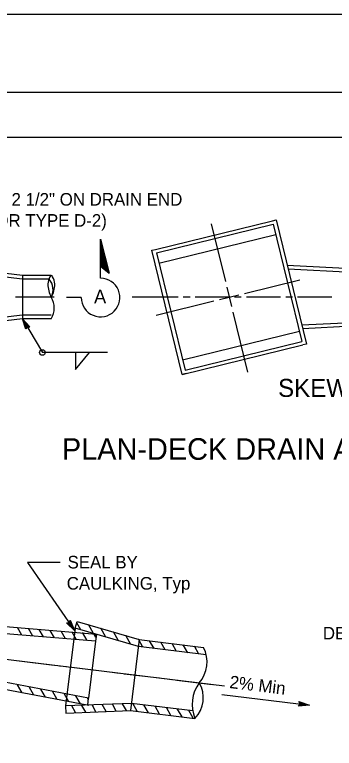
# Model space of a CAD drawing. Extents: x -894 to 866, y -472 to 714.
# Drawn here: x -541.9 to -364.4, y 306.3 to 713.6 of the extents above; entities that cross this region are included whole.
import ezdxf

# ---------------------------------------------------------------- set-up
doc = ezdxf.new("R2010")
doc.units = 0
for name, color, linetype in [('22 Misc Cnst Det', 7, 'Continuous'), ('56 Stage 3 Anno', 7, 'Continuous'), ('57 Undefined', 7, 'Continuous'), ('59 Sndwall Anno', 7, 'Continuous'), ('60 Nongeo Data', 7, 'Continuous'), ('border_PLOTTING-ELEMENTS', 7, 'Continuous'), ('border_rw_22x34_Cut_Lines', 7, 'Continuous'), ('border_SHEET', 7, 'Continuous')]:
    doc.layers.add(name, color=color, linetype=linetype)

msp = doc.modelspace()

# ---------------------------------------------------------------- linework, layer by layer
at = {"layer": '22 Misc Cnst Det'}
for p, q in [((-494.19, 588.98), (-489.35, 570.04)), ((-494.19, 567.28), (-494.19, 588.98)), ((-494.19, 587.43), (-489.85, 570.44)), ((-494.19, 585.87), (-490.35, 570.85)), ((-494.19, 584.31), (-490.86, 571.25)), ((-494.19, 582.75), (-491.36, 571.66)), ((-494.19, 581.19), (-491.86, 572.06)), ((-494.19, 579.63), (-492.36, 572.47)), ((-494.19, 578.08), (-492.86, 572.87)), ((-494.19, 576.52), (-493.36, 573.28)), ((-494.19, 574.96), (-493.86, 573.69)), ((-494.19, 573.95), (-489.35, 570.04)), ((-504.9, 556.56), (-513.05, 556.56))]:
    msp.add_line(p, q, dxfattribs=at)
msp.add_arc((-494.19, 556.56), 10.72, 179.9995, 90, dxfattribs=at)
at = {"layer": '56 Stage 3 Anno'}
for p, q in [((-432.73, 597.36), (-424.89, 565.37)), ((-414.33, 558.79), (-383.47, 566.35)), ((-424.12, 562.24), (-421.51, 551.59)), ((-463.35, 546.78), (-431.24, 554.65)), ((-428.1, 555.42), (-417.46, 558.03)), ((-420.74, 548.45), (-412.56, 515.06)), ((-537.54, 544.72), (-526.51, 526.01)), ((-490.26, 526.01), (-526.51, 526.01)), ((-508.03, 526.01), (-508.03, 516.54)), ((-508.03, 516.54), (-500.27, 526.01)), ((-516.57, 409.35), (-534.83, 409.35)), ((-534.83, 409.35), (-508.68, 371.7)), ((-513.19, 375.87), (-511.64, 375.97)), ((-508.68, 371.7), (-513.19, 375.87)), ((-513.19, 375.87), (-513.19, 375.87)), ((-509.47, 372.84), (-512.76, 375.88)), ((-510.25, 373.97), (-512.38, 375.94)), ((-511.04, 375.11), (-511.95, 375.95)), ((-511.64, 375.97), (-511, 377.39)), ((-511.52, 376.27), (-511.04, 375.11)), ((-511.33, 376.62), (-510.25, 373.97)), ((-511.17, 377.01), (-509.46, 372.84)), ((-511, 377.39), (-511, 377.39)), ((-511, 377.39), (-508.68, 371.7)), ((-508.68, 371.7), (-508.68, 371.7)), ((-659.31, 369.59), (-425.46, 340.87)), ((-426.78, 336.17), (-378.24, 330.21)), ((-384.36, 329.62), (-383.4, 330.85)), ((-378.24, 330.21), (-384.36, 329.62)), ((-379.62, 330.38), (-384.08, 329.95)), ((-383.4, 330.85), (-384.03, 332.27)), ((-384.03, 332.27), (-384.03, 332.27)), ((-384.03, 332.27), (-378.24, 330.21)), ((-383.86, 331.89), (-379.61, 330.38)), ((-380.98, 330.55), (-383.86, 330.27)), ((-383.67, 331.51), (-380.98, 330.55)), ((-382.35, 330.72), (-383.59, 330.6)), ((-383.54, 331.14), (-382.35, 330.72)), ((-378.24, 330.21), (-378.24, 330.21)), ((-384.36, 329.62), (-384.36, 329.62))]:
    msp.add_line(p, q, dxfattribs=at)
for points in [[(-519.93, 556.72), (-541.42, 556.72)], [(-451.14, 556.72), (-476.73, 556.72)], [(-444.5, 556.72), (-448.29, 556.72)], [(-422.69, 556.72), (-441.66, 556.72)], [(-416.05, 556.72), (-419.85, 556.72)], [(-394.24, 556.72), (-413.21, 556.72)], [(-387.61, 556.72), (-391.4, 556.72)], [(-365.8, 556.72), (-384.76, 556.72)], [(-539.46, 354.87), (-519.97, 352.48)], [(-517.05, 352.12), (-513.15, 351.64)], [(-510.23, 351.28), (-490.74, 348.89)], [(-487.82, 348.53), (-483.92, 348.05)], [(-481, 347.69), (-461.51, 345.3)], [(-458.58, 344.94), (-454.69, 344.46)], [(-451.76, 344.1), (-432.28, 341.71)]]:
    msp.add_lwpolyline(points, dxfattribs=at)
msp.add_lwpolyline([(-535.68, 538.97), (-537.54, 544.72), (-533.42, 540.3), (-533.82, 540.31), (-536.85, 543.55), (-535.49, 539.32), (-535.29, 539.68), (-536.16, 542.38), (-534.23, 540.31), (-534.64, 540.31), (-535.48, 541.21), (-535.1, 540.04), (-534.94, 540.32), (-533.42, 540.3), (-534.94, 540.32)], close=True, dxfattribs=at)
msp.add_circle((-526.51, 526.01), 1.54, dxfattribs=at)
msp.add_circle((-526.51, 526.01), 1.54, dxfattribs=at)
at = {"layer": '59 Sndwall Anno'}
for p, q in [((-505.07, 372.01), (-507.39, 376.01)), ((-498.13, 369.98), (-500.99, 374.93)), ((-537.96, 369.1), (-540.38, 373.29)), ((-531.89, 368.59), (-534.31, 372.78)), ((-525.82, 368.08), (-528.24, 372.27)), ((-519.75, 367.57), (-522.17, 371.76)), ((-513.69, 367.06), (-516.1, 371.25)), ((-507.62, 366.55), (-510.04, 370.74)), ((-491.19, 367.96), (-494.04, 372.9)), ((-484.24, 365.93), (-487.1, 370.88)), ((-501.55, 366.04), (-504.15, 370.53)), ((-496.75, 367.72), (-497.93, 369.77)), ((-477.3, 363.9), (-480.16, 368.85)), ((-470.65, 362.39), (-473.21, 366.82)), ((-464.44, 361.63), (-466.94, 365.97)), ((-458.23, 360.87), (-460.73, 365.2)), ((-452.01, 360.1), (-454.52, 364.44)), ((-445.8, 359.34), (-448.3, 363.68)), ((-439.58, 358.58), (-442.09, 362.91)), ((-537.75, 337.02), (-540.37, 341.55)), ((-531.28, 335.8), (-533.89, 340.33)), ((-524.8, 334.59), (-527.42, 339.12)), ((-518.32, 333.37), (-520.94, 337.9)), ((-511.85, 332.15), (-514.46, 336.69)), ((-505.37, 330.94), (-507.99, 335.47)), ((-500.97, 333.31), (-501.49, 334.21)), ((-502.38, 326.28), (-504.6, 330.12)), ((-496.74, 326.51), (-498.95, 330.34)), ((-491.09, 326.73), (-493.31, 330.56)), ((-485.45, 326.95), (-487.66, 330.79)), ((-479.81, 327.18), (-482.02, 331.01)), ((-473.82, 326.81), (-476.31, 331.12)), ((-467.61, 326.05), (-470.09, 330.35)), ((-508.03, 326.06), (-510.24, 329.89)), ((-461.39, 325.28), (-463.88, 329.59)), ((-455.18, 324.52), (-457.66, 328.83)), ((-448.96, 323.76), (-451.45, 328.06)), ((-442.75, 323), (-445.24, 327.3))]:
    msp.add_line(p, q, dxfattribs=at)
at = {"layer": '60 Nongeo Data'}
for p, q in [((-463.65, 583.26), (-398.78, 599.15)), ((-398.78, 599.15), (-396.74, 599.65)), ((-396.74, 599.65), (-379.84, 530.69)), ((-463.19, 581.36), (-398.32, 597.25)), ((-398.32, 597.25), (-382.35, 532.09)), ((-461.79, 575.67), (-396.93, 591.56)), ((-465.7, 582.76), (-463.65, 583.26)), ((-448.8, 513.8), (-465.7, 582.76)), ((-463.19, 581.36), (-447.22, 516.2)), ((-390.53, 574.48), (-294.65, 569.74)), ((-537.54, 568.72), (-561.54, 571.72)), ((-390.07, 572.45), (-290.42, 567.53)), ((-537.79, 566.74), (-561.79, 569.74)), ((-537.54, 568.72), (-537.54, 544.72)), ((-521.54, 568.72), (-537.54, 568.72)), ((-522.76, 566.72), (-537.54, 566.72)), ((-537.79, 546.71), (-561.79, 543.71)), ((-521.54, 546.72), (-537.54, 546.72)), ((-382.46, 541.37), (-290.5, 545.92)), ((-537.54, 544.72), (-561.54, 541.72)), ((-521.54, 544.72), (-537.54, 544.72)), ((-381.93, 539.4), (-294.65, 543.71)), ((-448.61, 521.89), (-383.75, 537.78)), ((-448.8, 513.8), (-381.89, 530.19)), ((-447.22, 516.2), (-382.35, 532.09)), ((-379.84, 530.69), (-381.89, 530.19)), ((-446.75, 514.3), (-448.8, 513.8)), ((-644.32, 382.05), (-496.52, 369.6)), ((-497, 365.66), (-644.32, 378.05)), ((-508.28, 372.94), (-507.18, 376.73)), ((-507.18, 376.73), (-472.7, 366.67)), ((-508.28, 372.94), (-513.67, 329.76)), ((-473.18, 362.7), (-508.28, 372.94)), ((-496.52, 369.6), (-497, 365.66)), ((-496.58, 369.05), (-496.93, 369.65)), ((-496.52, 369.6), (-496.15, 369.55)), ((-472.7, 366.67), (-477.53, 327.27)), ((-472.7, 366.67), (-436.96, 362.29)), ((-497, 365.66), (-500.87, 334.13)), ((-435.48, 358.07), (-473.18, 362.7)), ((-500.87, 334.13), (-644.32, 361.08)), ((-501.6, 330.23), (-644.32, 357.04)), ((-501.35, 330.19), (-500.87, 334.13)), ((-500.87, 334.13), (-500.87, 334.13)), ((-477.05, 331.21), (-513.67, 329.76)), ((-501.35, 330.19), (-500.99, 330.15)), ((-443.04, 327.03), (-477.05, 331.21)), ((-513.67, 329.76), (-513.51, 325.84)), ((-513.51, 325.84), (-477.53, 327.27)), ((-477.53, 327.27), (-441.8, 322.88))]:
    msp.add_line(p, q, dxfattribs=at)
for centre, radius, start, end in [((-513.92, 563.38), 9.6, 150.6183, 175.8184), ((-513.92, 563.38), 9.6, 150.6183, 175.8184), ((-513.92, 563.38), 9.6, 150.6183, 175.8184), ((-513.92, 563.38), 9.6, 150.6183, 175.8184), ((-513.92, 563.38), 9.6, 150.6183, 175.8184), ((-529.74, 560.8), 9.15, 333.5636, 40.3491), ((-521.37, 567.78), 0.961, 100.4424, 161.3508), ((-521.37, 567.78), 0.961, 100.4424, 161.3508), ((-521.37, 567.78), 0.961, 100.4424, 161.3508), ((-521.37, 567.78), 0.961, 100.4424, 161.3508), ((-521.37, 567.78), 0.961, 100.4424, 161.3508), ((-521.72, 567.78), 0.961, 18.6482, 79.5566), ((-521.72, 567.78), 0.961, 18.6482, 79.5566), ((-521.72, 567.78), 0.961, 18.6482, 79.5566), ((-521.72, 567.78), 0.961, 18.6482, 79.5566), ((-521.72, 567.78), 0.961, 18.6482, 79.5566), ((-529.17, 563.38), 9.6, 4.1807, 29.3807), ((-529.17, 563.38), 9.6, 4.1807, 29.3807), ((-529.17, 563.38), 9.6, 4.1807, 29.3807), ((-529.17, 563.38), 9.6, 4.1807, 29.3807), ((-529.17, 563.38), 9.6, 4.1807, 29.3807), ((-508.42, 564.13), 15.07, 180.2096, 209.4346), ((-508.42, 564.13), 15.07, 180.2096, 209.4346), ((-508.42, 564.13), 15.07, 180.2096, 209.4346), ((-508.42, 564.13), 15.07, 180.2096, 209.4346), ((-508.42, 564.13), 15.07, 180.2096, 209.4346), ((-534.67, 564.13), 15.07, 330.5644, 359.7894), ((-534.67, 564.13), 15.07, 330.5644, 359.7894), ((-534.67, 564.13), 15.07, 330.5644, 359.7894), ((-534.67, 564.13), 15.07, 330.5644, 359.7894), ((-534.67, 564.13), 15.07, 330.5644, 359.7894), ((-532, 550.72), 12.05, 330.1504, 29.849), ((-453.04, 354.26), 17.97, 319.4725, 26.5277), ((-423.43, 330.62), 19.94, 143.1504, 202.849), ((-453.59, 334.33), 16.43, 315.8435, 30.1559)]:
    msp.add_arc(centre, radius, start, end, dxfattribs=at)
at = {"layer": 'border_PLOTTING-ELEMENTS'}
for points in [[(-894.04, -472.43), (865.96, -472.43), (865.96, 713.58), (-894.04, 713.58)], [(-864.04, 670.58), (835.96, 670.58), (835.96, -429.43), (-864.04, -429.43)]]:
    msp.add_lwpolyline(points, close=True, dxfattribs=at)
at = {"layer": 'border_rw_22x34_Cut_Lines'}
msp.add_lwpolyline([(-864.04, 670.58), (835.96, 670.58), (835.96, -429.43), (-864.04, -429.43)], close=True, dxfattribs=at)
at = {"layer": 'border_SHEET'}
msp.add_line((-814.04, 645.58), (810.96, 645.58), dxfattribs=at)

# ---------------------------------------------------------------- texts
at = {"layer": '56 Stage 3 Anno'}
msp.add_text('A', height=7.5, dxfattribs=at).set_placement((-497.79, 553.37))
at = {"layer": '57 Undefined'}
for s, height, p in [('FLATTEN TO 2 1/2" ON DRAIN END', 7, (-603.45, 607.55)), ('(TYPICAL FOR TYPE D-2)', 7, (-603.05, 595.83)), ('SKEW TO 20', 10, (-395.61, 501.36)), ('PLAN-DECK DRAIN ASSEMBLY', 12, (-515.68, 466.43)), ('SEAL BY', 7, (-512.53, 406.12)), ('CAULKING, Typ', 7, (-512.99, 394.35)), ('DETAIL B, Typ', 7, (-370.75, 366.7))]:
    msp.add_text(s, height=height, dxfattribs=at).set_placement(p)
msp.add_text('2% Min', height=7, rotation=352.9998, dxfattribs=at).set_placement((-422.87, 339.77))

doc.saveas('drawing.dxf')
